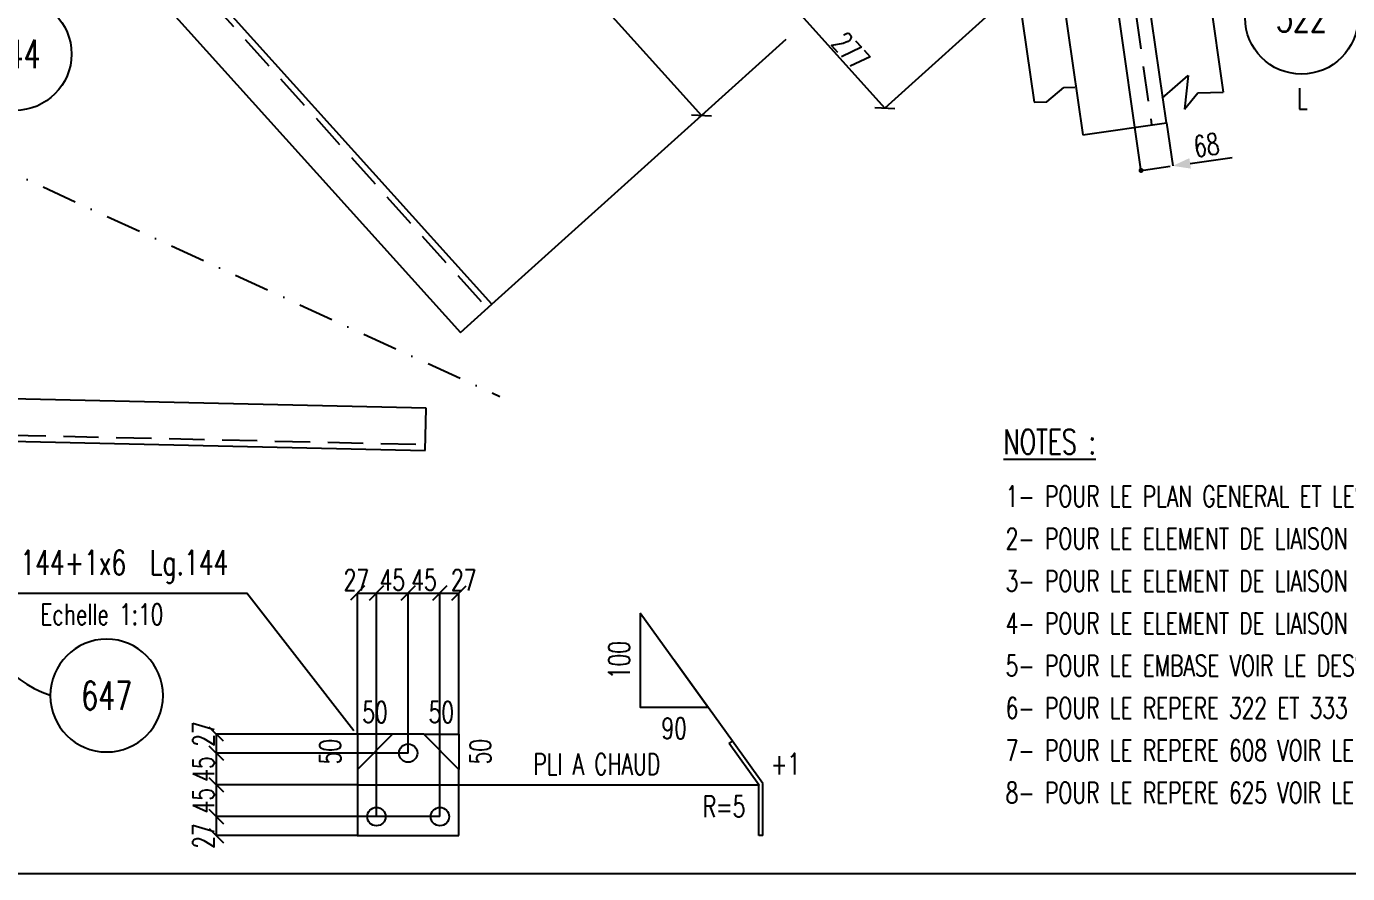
# Model space of a CAD drawing. Extents: x 72871 to 85036, y -56371 to -47761.
# Drawn here: x 77992 to 80802, y -56371 to -54570 of the extents above; entities that cross this region are included whole.
import ezdxf
from ezdxf.enums import TextEntityAlignment as Align

# ---------------------------------------------------------------- set-up
doc = ezdxf.new("R2010")
doc.units = 0
doc.header["$LTSCALE"] = 150
doc.header["$MEASUREMENT"] = 0
doc.linetypes.add('DASHDOT', pattern=[1, 0.5, -0.25, 0, -0.25])
doc.linetypes.add('DASHED', pattern=[0.75, 0.5, -0.25])
doc.layers.get('0').update_dxf_attribs({"linetype": 'CONTINUOUS'})
for name, color, linetype in [('035B', 7, 'CONTINUOUS'), ('ASSI', 3, 'CONTINUOUS'), ('BOLLINI_1', 7, 'CONTINUOUS'), ('FORI', 2, 'CONTINUOUS'), ('LINEA_ANG', 2, 'CONTINUOUS'), ('LINEE_PIASTRA', 2, 'CONTINUOUS'), ('LINEE_PIASTRE', 2, 'CONTINUOUS'), ('LM', 7, 'CONTINUOUS'), ('LS', 7, 'CONTINUOUS'), ('MZ', 6, 'DASHDOT'), ('NOTATION', 2, 'CONTINUOUS'), ('PIASTRE', 5, 'CONTINUOUS'), ('PIEGA', 6, 'CONTINUOUS'), ('PIEGA_C_3575_50', 2, 'CONTINUOUS'), ('QT_MAL', 7, 'CONTINUOUS'), ('QT_MPR', 7, 'CONTINUOUS'), ('SEZIONI', 2, 'CONTINUOUS'), ('TRAT-Y', 7, 'DASHED')]:
    doc.layers.add(name, color=color, linetype=linetype)
doc.styles.add('MONO', font='romans.shx', dxfattribs={"width": 0.7})
doc.styles.add('PIEGATI', font='ROMANS8.shx', dxfattribs={"width": 0.7})
doc.styles.add('QUOTE', font='ROMANS8.SHX', dxfattribs={"width": 0.7})
doc.styles.add('RQL', font='ROMANS8.SHX', dxfattribs={"width": 0.7})
doc.styles.add('RS', font='ROMANS8.shx', dxfattribs={"width": 0.7})
doc.styles.get("Standard").update_dxf_attribs({"font": 'ROMANS8.SHX', "width": 0.7})
doc.dimstyles.new('FRECCE1', dxfattribs={"dimtxt": 45, "dimasz": 5, "dimexe": 0, "dimexo": 0, "dimgap": 1, "dimtad": 1, "dimdec": 0, "dimzin": 0, "dimdsep": 46, "dimtxsty": 'RS', "dimblk1": 'QUOTP', "dimblk2": 'QUOTF', "dimsah": 1, "dimcen": 0, "dimclrd": 2, "dimclre": 2, "dimclrt": 7, "dimadec": 0, "dimazin": 0, "dimtfac": 1, "dimtdec": 0, "dimtix": 1, "dimtmove": 2, "dimatfit": 3, "dimldrblk": 'QUOTP', "dimfxl": 1, "dimtolj": 1, "dimtzin": 0, "dimarcsym": 0})
doc.dimstyles.new('TRATTO', dxfattribs={"dimscale": 0, "dimtxt": 45, "dimasz": 30, "dimexe": 0, "dimexo": 0, "dimgap": 5, "dimtad": 1, "dimrnd": 0.5, "dimdsep": 46, "dimtxsty": 'RS', "dimblk1": 'OBLIQUE', "dimblk2": 'OBLIQUE', "dimsah": 1, "dimcen": 0.09, "dimclrd": 2, "dimclre": 2, "dimclrt": 7, "dimadec": 0, "dimazin": 0, "dimtfac": 1, "dimtix": 1, "dimtmove": 2, "dimatfit": 3, "dimfxl": 1, "dimtolj": 1, "dimtzin": 0, "dimarcsym": 0})

# ---------------------------------------------------------------- blocks, each defined once
blk = doc.blocks.new('ASSE98')
blk.add_line((0, 0), (1, 0))
at = {"color": 7, "style": 'QUOTE', "width": 0.5, "flags": 1}
for tag, p in [('TI', (1.38308, 6.82731)), ('DI_S', (1.38308, 6.42178)), ('D_S', (1.38308, 6.02092)), ('E_S', (1.38308, 5.68065)), ('NFORI', (1.36454, 5.29792)), ('ALAR', (1.36349, 4.93246)), ('FAM', (1.3775, 4.54645)), ('ALA', (1.38308, 4.19257)), ('DISP2', (1.38308, 3.84971)), ('DISP1', (1.38308, 3.50686)), ('PINZAF', (1.38308, 3.164)), ('PINZAI', (1.38308, 2.82114)), ('TRP', (1.38308, 2.47829)), ('NP', (1.38308, 2.13543)), ('SV', (1.38308, 1.79257)), ('PESO', (1.38308, 1.44971)), ('QUA', (1.38308, 1.10686)), ('LUN', (1.38308, 0.764)), ('PROF', (1.38308, 0.42114)), ('POS', (1.38308, 0.07829))]:
    blk.add_attdef(tag, p, '', height=0.2, dxfattribs=at)
at = {"color": 7, "flags": 1}
for tag, p in [('LAV1', (3.07431, 6.82847)), ('LAV2', (3.07431, 6.49513)), ('LAV3', (3.07431, 6.1618)), ('LAV4', (3.07431, 5.82847)), ('LAV5', (3.07431, 5.49513)), ('LAV6', (3.07431, 5.1618)), ('LAV7', (3.07431, 4.82847)), ('LAV8', (3.07431, 4.49513)), ('LAV9', (3.07431, 4.1618)), ('LAV10', (3.07431, 3.82847))]:
    blk.add_attdef(tag, p, '', height=0.2, dxfattribs=at)
blk = doc.blocks.new('_OBLIQUE')
at = {"color": 0, "linetype": 'ByBlock'}
blk.add_line((-0.5, -0.5), (0.5, 0.5), dxfattribs=at)
blk = doc.blocks.new('*D54')
at = {"layer": 'QT_MPR', "color": 2, "lineweight": -2, "transparency": 16777216}
for p, q in [((80098.1, -54118), (79632.3, -54537.7)), ((80283.6, -54323.8), (79817.9, -54743.6)), ((79632.3, -54537.7), (79817.9, -54743.6))]:
    blk.add_line(p, q, dxfattribs=at)
at = {"layer": 'QT_MPR', "color": 2, "lineweight": -2, "transparency": 16777216, "xscale": 30, "yscale": 30, "zscale": 30}
for p, rotation in [((79632.3, -54537.7), 132.0244067077699), ((79817.9, -54743.6), 312.0244067077699)]:
    blk.add_blockref('_OBLIQUE', p, dxfattribs=dict(at, rotation=rotation))
at = {"layer": 'QT_MPR', "color": 7, "transparency": 16777216, "insert": (79745.5, -54622.2), "char_height": 45, "attachment_point": 5, "rotation": 312.0244, "style": 'RS'}
blk.add_mtext('\\A1;277', dxfattribs=at)
blk = doc.blocks.new('*D62')
at = {"layer": 'LS', "color": 2, "lineweight": -2, "transparency": 16777216}
for p, q in [((80283.6, -54323.8), (83378.9, -54323.8)), ((83378.9, -54323.8), (83378.9, -54625.5)), ((82106.9, -54625.5), (83378.9, -54625.5))]:
    blk.add_line(p, q, dxfattribs=at)
at = {"layer": 'LS', "color": 2, "lineweight": -2, "transparency": 16777216, "xscale": 30, "yscale": 30, "zscale": 30}
for p, rotation in [((83378.9, -54323.8), 90), ((83378.9, -54625.5), 270)]:
    blk.add_blockref('_OBLIQUE', p, dxfattribs=dict(at, rotation=rotation))
at = {"layer": 'LS', "color": 7, "transparency": 16777216, "insert": (83351.4, -54474.7), "char_height": 45, "attachment_point": 5, "rotation": 90, "style": 'RS'}
blk.add_mtext('\\A1;300', dxfattribs=at)
blk = doc.blocks.new('*D73')
at = {"layer": 'QT_MPR', "color": 2, "lineweight": -2, "transparency": 16777216}
for p, q in [((78027.1, -54160.6), (78502.6, -53732.2)), ((78502.6, -53732.2), (79428, -54759.1)), ((78982.3, -55160.7), (79428, -54759.1))]:
    blk.add_line(p, q, dxfattribs=at)
at = {"layer": 'QT_MPR', "color": 2, "lineweight": -2, "transparency": 16777216, "xscale": 30, "yscale": 30, "zscale": 30}
for p, rotation in [((78502.6, -53732.2), 132.0244067077686), ((79428, -54759.1), 312.0244067077685)]:
    blk.add_blockref('_OBLIQUE', p, dxfattribs=dict(at, rotation=rotation))
at = {"layer": 'QT_MPR', "color": 7, "transparency": 16777216, "insert": (78985.7, -54227.2), "char_height": 45, "attachment_point": 5, "rotation": 312.0244, "style": 'RS'}
blk.add_mtext('\\A1;1382.5', dxfattribs=at)
blk = doc.blocks.new('xxx')
blk.add_circle((0, 0), 8)
at = {"color": 3, "style": 'RQL', "width": 0.7}
blk.add_attdef('POS', text='', height=4, dxfattribs=at).set_placement((0, 0), align=Align.MIDDLE)
at = {"color": 3, "style": 'RQL', "width": 0.7, "flags": 1}
blk.add_attdef('POS1', (-0.39, -5.42), '', height=2, dxfattribs=at)
at = {"style": 'RQL', "width": 0.7, "flags": 1}
blk.add_attdef('TIPO', (-0.39, -8.66), '', height=2, dxfattribs=at)
blk = doc.blocks.new('QUOTP')
at = {"layer": 'ASSI', "color": 2, "const_width": 1.07}
blk.add_lwpolyline([(-0.53, 0, 1), (0.53, 0, 1)], format="xyb", close=True, dxfattribs=at)
blk = doc.blocks.new('QUOTF')
at = {"layer": 'LS', "color": 2}
blk.add_line((7.5, 0), (25.5, 0), dxfattribs=at)
blk.add_solid([(7.5, 2.25), (0, 0), (7.5, -2.25)], dxfattribs=at)
blk = doc.blocks.new('*D164')
at = {"layer": 'QT_MAL', "color": 2, "lineweight": -2, "transparency": 16777216}
blk.add_line((80367.8, -54875.3), (80425.2, -54867.1), dxfattribs=at)
at = {"layer": 'QT_MAL', "color": 2, "lineweight": -2, "transparency": 16777216, "xscale": 5, "yscale": 5, "zscale": 5}
for name, p, rotation in [('QUOTF', (80430.2, -54866.4), 8.16615670567513), ('QUOTP', (80362.9, -54876.1), 188.1661567056751)]:
    blk.add_blockref(name, p, dxfattribs=dict(at, rotation=rotation))
at = {"layer": 'QT_MAL', "color": 7, "transparency": 16777216, "insert": (80502, -54822.3), "char_height": 45, "attachment_point": 5, "rotation": 8.1662, "style": 'RS'}
blk.add_mtext('\\A1;68', dxfattribs=at)
blk = doc.blocks.new('MRKR_98')
blk.add_point((0, 0))
at = {"color": 7, "style": 'QUOTE', "width": 0.5, "flags": 1}
for tag, p in [('TI', (3.7, 6.8)), ('NFORI', (3.7, 5.3)), ('AUX2', (3.7, 4.9)), ('FAM', (3.7, 4.5)), ('AUX1', (3.7, 4.2)), ('COMMESSA', (3.7, 3.8)), ('SPESSORE', (3.7, 2.5)), ('SV', (3.7, 1.8)), ('QUA', (3.7, 1.1)), ('DI_S', (3.7, 6.4)), ('D_S', (3.7, 6)), ('E_S', (3.7, 5.7)), ('MD', (3.7, 3.5)), ('MP', (3.7, 3.2)), ('LARGHEZZA', (3.7, 2.8)), ('NP', (3.7, 2.1)), ('PESO', (3.7, 1.4)), ('LUN', (3.7, 0.8)), ('PROF', (3.7, 0.4)), ('POS', (3.7, 0.1))]:
    blk.add_attdef(tag, p, '', height=0.2, dxfattribs=at)
at = {"color": 7, "flags": 1}
for tag, p in [('LAV1', (5.3, 6.9)), ('LAV2', (5.3, 6.5)), ('LAV3', (5.3, 6.2)), ('LAV4', (5.3, 5.9)), ('LAV5', (5.3, 5.5)), ('LAV6', (5.3, 5.2)), ('LAV7', (5.3, 4.9)), ('LAV8', (5.3, 4.5)), ('LAV9', (5.3, 4.2)), ('LAV10', (5.3, 3.9))]:
    blk.add_attdef(tag, p, '', height=0.2, dxfattribs=at)
blk = doc.blocks.new('16')
blk.add_circle((0, 0), 1)
blk = doc.blocks.new('LPIEGA')
at = {"color": 0, "linetype": 'ByBlock'}
blk.add_line((0, 0), (1, 0), dxfattribs=at)
at = {"color": 0}
for tag, p in [('VUOTO3', (1, 13)), ('VUOTO2', (1, 11)), ('VUOTO1', (1, 9))]:
    blk.add_attdef(tag, p, '', height=1, dxfattribs=at)
at = {"color": 0, "flags": 1}
for tag, p in [('ANG_PIE', (1, 7)), ('INC_PIE', (1, 5)), ('CF', (1, 3)), ('RAGGIO', (1, 1))]:
    blk.add_attdef(tag, p, '', height=1, dxfattribs=at)
blk = doc.blocks.new('*D172')
at = {"layer": 'LS', "color": 2, "lineweight": -2, "transparency": 16777216}
for p, q in [((78871.7, -56250.2), (78396.2, -56250.2)), ((78396.2, -56290.7), (78396.2, -56250.2)), ((78696.2, -56290.7), (78396.2, -56290.7))]:
    blk.add_line(p, q, dxfattribs=at)
at = {"layer": 'LS', "color": 2, "lineweight": -2, "transparency": 16777216, "xscale": 30, "yscale": 30, "zscale": 30}
for p, rotation in [((78396.2, -56250.2), 90), ((78396.2, -56290.7), 270)]:
    blk.add_blockref('_OBLIQUE', p, dxfattribs=dict(at, rotation=rotation))
at = {"layer": 'LS', "color": 7, "transparency": 16777216, "insert": (78368.7, -56291.6), "char_height": 45, "attachment_point": 5, "rotation": 90, "style": 'RS'}
blk.add_mtext('\\A1;27', dxfattribs=at)
blk = doc.blocks.new('*D173')
at = {"layer": 'LS', "color": 2, "lineweight": -2, "transparency": 16777216}
for p, q in [((78696.2, -56182.7), (78396.2, -56182.7)), ((78396.2, -56250.2), (78396.2, -56182.7)), ((78871.7, -56250.2), (78396.2, -56250.2))]:
    blk.add_line(p, q, dxfattribs=at)
at = {"layer": 'LS', "color": 2, "lineweight": -2, "transparency": 16777216, "xscale": 30, "yscale": 30, "zscale": 30}
for p, rotation in [((78396.2, -56182.7), 90), ((78396.2, -56250.2), 270)]:
    blk.add_blockref('_OBLIQUE', p, dxfattribs=dict(at, rotation=rotation))
at = {"layer": 'LS', "color": 7, "transparency": 16777216, "insert": (78368.7, -56216.4), "char_height": 45, "attachment_point": 5, "rotation": 90, "style": 'RS'}
blk.add_mtext('\\A1;45', dxfattribs=at)
blk = doc.blocks.new('*D174')
at = {"layer": 'LS', "color": 2, "lineweight": -2, "transparency": 16777216}
for p, q in [((78804.2, -56115.2), (78396.2, -56115.2)), ((78396.2, -56182.7), (78396.2, -56115.2)), ((78696.2, -56182.7), (78396.2, -56182.7))]:
    blk.add_line(p, q, dxfattribs=at)
at = {"layer": 'LS', "color": 2, "lineweight": -2, "transparency": 16777216, "xscale": 30, "yscale": 30, "zscale": 30}
for p, rotation in [((78396.2, -56115.2), 90), ((78396.2, -56182.7), 270)]:
    blk.add_blockref('_OBLIQUE', p, dxfattribs=dict(at, rotation=rotation))
at = {"layer": 'LS', "color": 7, "transparency": 16777216, "insert": (78368.7, -56148.9), "char_height": 45, "attachment_point": 5, "rotation": 90, "style": 'RS'}
blk.add_mtext('\\A1;45', dxfattribs=at)
blk = doc.blocks.new('*D175')
at = {"layer": 'LS', "color": 2, "lineweight": -2, "transparency": 16777216}
for p, q in [((78696.2, -56074.7), (78396.2, -56074.7)), ((78396.2, -56115.2), (78396.2, -56074.7)), ((78804.2, -56115.2), (78396.2, -56115.2))]:
    blk.add_line(p, q, dxfattribs=at)
at = {"layer": 'LS', "color": 2, "lineweight": -2, "transparency": 16777216, "xscale": 30, "yscale": 30, "zscale": 30}
for p, rotation in [((78396.2, -56074.7), 90), ((78396.2, -56115.2), 270)]:
    blk.add_blockref('_OBLIQUE', p, dxfattribs=dict(at, rotation=rotation))
at = {"layer": 'LS', "color": 7, "transparency": 16777216, "insert": (78368.7, -56074.4), "char_height": 45, "attachment_point": 5, "rotation": 90, "style": 'RS'}
blk.add_mtext('\\A1;27', dxfattribs=at)
blk = doc.blocks.new('*D176')
at = {"layer": 'LS', "color": 2, "lineweight": -2, "transparency": 16777216}
for p, q in [((78696.2, -56074.7), (78696.2, -55774.7)), ((78696.2, -55774.7), (78736.7, -55774.7)), ((78736.7, -56250.2), (78736.7, -55774.7))]:
    blk.add_line(p, q, dxfattribs=at)
at = {"layer": 'LS', "color": 2, "lineweight": -2, "transparency": 16777216, "xscale": 30, "yscale": 30, "zscale": 30, "rotation": 180}
blk.add_blockref('_OBLIQUE', (78696.2, -55774.7), dxfattribs=at)
at = {"layer": 'LS', "color": 2, "lineweight": -2, "transparency": 16777216, "xscale": 30, "yscale": 30, "zscale": 30}
blk.add_blockref('_OBLIQUE', (78736.7, -55774.7), dxfattribs=at)
at = {"layer": 'LS', "color": 7, "transparency": 16777216, "insert": (78693.9, -55747.2), "char_height": 45, "attachment_point": 5, "style": 'RS'}
blk.add_mtext('\\A1;27', dxfattribs=at)
blk = doc.blocks.new('*D177')
at = {"layer": 'LS', "color": 2, "lineweight": -2, "transparency": 16777216}
for p, q in [((78736.7, -56250.2), (78736.7, -55774.7)), ((78736.7, -55774.7), (78804.2, -55774.7)), ((78804.2, -56115.2), (78804.2, -55774.7))]:
    blk.add_line(p, q, dxfattribs=at)
at = {"layer": 'LS', "color": 2, "lineweight": -2, "transparency": 16777216, "xscale": 30, "yscale": 30, "zscale": 30, "rotation": 180}
blk.add_blockref('_OBLIQUE', (78736.7, -55774.7), dxfattribs=at)
at = {"layer": 'LS', "color": 2, "lineweight": -2, "transparency": 16777216, "xscale": 30, "yscale": 30, "zscale": 30}
blk.add_blockref('_OBLIQUE', (78804.2, -55774.7), dxfattribs=at)
at = {"layer": 'LS', "color": 7, "transparency": 16777216, "insert": (78770.4, -55747.2), "char_height": 45, "attachment_point": 5, "style": 'RS'}
blk.add_mtext('\\A1;45', dxfattribs=at)
blk = doc.blocks.new('*D178')
at = {"layer": 'LS', "color": 2, "lineweight": -2, "transparency": 16777216}
for p, q in [((78804.2, -56115.2), (78804.2, -55774.7)), ((78804.2, -55774.7), (78871.7, -55774.7)), ((78871.7, -56250.2), (78871.7, -55774.7))]:
    blk.add_line(p, q, dxfattribs=at)
at = {"layer": 'LS', "color": 2, "lineweight": -2, "transparency": 16777216, "xscale": 30, "yscale": 30, "zscale": 30, "rotation": 180}
blk.add_blockref('_OBLIQUE', (78804.2, -55774.7), dxfattribs=at)
at = {"layer": 'LS', "color": 2, "lineweight": -2, "transparency": 16777216, "xscale": 30, "yscale": 30, "zscale": 30}
blk.add_blockref('_OBLIQUE', (78871.7, -55774.7), dxfattribs=at)
at = {"layer": 'LS', "color": 7, "transparency": 16777216, "insert": (78837.9, -55747.2), "char_height": 45, "attachment_point": 5, "style": 'RS'}
blk.add_mtext('\\A1;45', dxfattribs=at)
blk = doc.blocks.new('*D179')
at = {"layer": 'LS', "color": 2, "lineweight": -2, "transparency": 16777216}
for p, q in [((78871.7, -56250.2), (78871.7, -55774.7)), ((78871.7, -55774.7), (78912.2, -55774.7)), ((78912.2, -56074.7), (78912.2, -55774.7))]:
    blk.add_line(p, q, dxfattribs=at)
at = {"layer": 'LS', "color": 2, "lineweight": -2, "transparency": 16777216, "xscale": 30, "yscale": 30, "zscale": 30, "rotation": 180}
blk.add_blockref('_OBLIQUE', (78871.7, -55774.7), dxfattribs=at)
at = {"layer": 'LS', "color": 2, "lineweight": -2, "transparency": 16777216, "xscale": 30, "yscale": 30, "zscale": 30}
blk.add_blockref('_OBLIQUE', (78912.2, -55774.7), dxfattribs=at)
at = {"layer": 'LS', "color": 7, "transparency": 16777216, "insert": (78922.1, -55747.2), "char_height": 45, "attachment_point": 5, "style": 'RS'}
blk.add_mtext('\\A1;27', dxfattribs=at)
blk = doc.blocks.new('12')
at = {"color": 0}
for p, q in [((-1, 0.06), (-0.06, 1)), ((-1, 0.01), (-0.01, 1)), ((-1, -0.03), (0.03, 1)), ((-1, -0.07), (0.07, 1)), ((0.09, -1), (-1, 0.09)), ((0.05, -1), (-1, 0.05)), ((0, -1), (-1, 0)), ((-0.99, 0.16), (-0.16, 0.99)), ((-0.99, 0.11), (-0.11, 0.99)), ((-0.99, -0.11), (0.11, 0.99)), ((-0.99, -0.15), (0.15, 0.99)), ((0.17, -0.99), (-0.99, 0.17)), ((0.13, -0.99), (-0.99, 0.13)), ((-0.98, 0.22), (-0.22, 0.98)), ((-0.98, -0.19), (0.19, 0.98)), ((0.21, -0.98), (-0.98, 0.21)), ((-0.97, -0.23), (0.23, 0.97)), ((0.24, -0.97), (-0.97, 0.24)), ((-0.96, 0.28), (-0.28, 0.96)), ((-0.96, -0.27), (0.27, 0.96)), ((0.28, -0.96), (-0.96, 0.28)), ((-0.95, -0.3), (0.3, 0.95)), ((0.31, -0.95), (-0.95, 0.31)), ((-0.94, 0.34), (-0.34, 0.94)), ((-0.94, -0.33), (0.33, 0.94)), ((0.35, -0.94), (-0.94, 0.35)), ((-0.93, -0.37), (0.37, 0.93)), ((0.38, -0.93), (-0.93, 0.38)), ((-0.92, -0.4), (0.4, 0.92)), ((-0.91, 0.42), (-0.42, 0.91)), ((0.41, -0.91), (-0.91, 0.41)), ((-0.9, -0.43), (0.43, 0.9)), ((0.44, -0.9), (-0.9, 0.44)), ((-0.89, -0.46), (0.46, 0.89)), ((0.47, -0.88), (-0.88, 0.47)), ((-0.87, -0.49), (0.49, 0.87)), ((0.5, -0.87), (-0.87, 0.5)), ((-0.86, 0.52), (-0.52, 0.86)), ((-0.86, -0.52), (0.52, 0.86)), ((0.53, -0.85), (-0.85, 0.53)), ((-0.84, -0.54), (0.54, 0.84)), ((0.55, -0.83), (-0.83, 0.55)), ((-0.82, -0.57), (0.57, 0.82)), ((0.58, -0.81), (-0.81, 0.58)), ((-0.8, -0.6), (0.6, 0.8)), ((0.61, -0.79), (-0.79, 0.61)), ((-0.78, -0.62), (0.62, 0.78)), ((0.63, -0.78), (-0.78, 0.63)), ((-0.76, -0.65), (0.65, 0.76)), ((0.66, -0.75), (-0.75, 0.66)), ((-0.74, -0.67), (0.67, 0.74)), ((0.68, -0.73), (-0.73, 0.68)), ((-0.72, -0.69), (0.69, 0.72)), ((0.7, -0.71), (-0.71, 0.7)), ((-0.7, -0.72), (0.72, 0.7)), ((0.73, -0.69), (-0.69, 0.73)), ((0.75, -0.67), (-0.67, 0.75)), ((-0.67, -0.74), (0.74, 0.67)), ((-0.65, -0.76), (0.76, 0.65)), ((0.77, -0.64), (-0.64, 0.77)), ((-0.63, -0.78), (0.78, 0.63)), ((0.79, -0.62), (-0.62, 0.79)), ((-0.6, -0.8), (0.8, 0.6)), ((0.81, -0.59), (-0.59, 0.81)), ((-0.57, -0.82), (0.82, 0.57)), ((0.83, -0.56), (-0.56, 0.83)), ((-0.55, -0.84), (0.84, 0.55)), ((0.84, -0.54), (-0.54, 0.84)), ((-0.52, -0.85), (0.85, 0.52)), ((0.86, -0.51), (-0.51, 0.86)), ((-0.49, -0.87), (0.87, 0.49)), ((0.88, -0.48), (-0.48, 0.88)), ((-0.46, -0.89), (0.89, 0.46)), ((0.89, -0.45), (-0.45, 0.89)), ((-0.43, -0.9), (0.9, 0.43)), ((0.91, -0.42), (-0.42, 0.91)), ((-0.4, -0.92), (0.92, 0.4)), ((0.92, -0.39), (-0.39, 0.92)), ((-0.37, -0.93), (0.93, 0.37)), ((0.93, -0.36), (-0.36, 0.93)), ((-0.34, -0.94), (0.94, 0.34)), ((0.95, -0.33), (-0.33, 0.95)), ((-0.3, -0.95), (0.95, 0.3)), ((0.96, -0.29), (-0.29, 0.96)), ((-0.27, -0.96), (0.96, 0.27)), ((0.97, -0.26), (-0.26, 0.97)), ((-0.23, -0.97), (0.97, 0.23)), ((0.98, -0.22), (-0.22, 0.98)), ((-0.2, -0.98), (0.98, 0.2)), ((0.98, -0.18), (-0.18, 0.98)), ((-0.16, -0.99), (0.99, 0.16)), ((0.99, -0.14), (-0.14, 0.99)), ((-0.12, -0.99), (0.99, 0.12)), ((0.99, -0.1), (-0.1, 0.99)), ((-0.08, -1), (1, 0.08)), ((1, -0.06), (-0.06, 1)), ((-0.04, -1), (1, 0.04)), ((1, -0.02), (-0.02, 1)), ((1, 0.02), (0.02, 1)), ((1, 0.07), (0.07, 1)), ((0.99, 0.12), (0.12, 0.99)), ((0.98, 0.17), (0.17, 0.98)), ((0.97, 0.23), (0.23, 0.97)), ((0.96, 0.29), (0.29, 0.96)), ((0.93, 0.36), (0.36, 0.93)), ((0.9, 0.44), (0.44, 0.9)), ((0.84, 0.55), (0.55, 0.84)), ((-0.04, -1), (-1, -0.04)), ((-0.09, -1), (-1, -0.09)), ((-0.14, -0.99), (-0.99, -0.14)), ((-0.2, -0.98), (-0.98, -0.2)), ((-0.25, -0.97), (-0.97, -0.25)), ((-0.32, -0.95), (-0.95, -0.32)), ((-0.39, -0.92), (-0.92, -0.39)), ((-0.48, -0.88), (-0.88, -0.48)), ((-0.6, -0.8), (-0.8, -0.6)), ((0.01, -1), (1, -0.01)), ((0.05, -1), (1, -0.05)), ((0.1, -0.99), (0.99, -0.1)), ((0.15, -0.99), (0.99, -0.15)), ((0.21, -0.98), (0.98, -0.21)), ((0.27, -0.96), (0.96, -0.27)), ((0.33, -0.94), (0.94, -0.33)), ((0.41, -0.91), (0.91, -0.41)), ((0.5, -0.87), (0.87, -0.5)), ((0.66, -0.75), (0.75, -0.66))]:
    blk.add_line(p, q, dxfattribs=at)
blk.add_circle((0, 0), 1)
blk = doc.blocks.new('A$C21252BD0')
at = {"layer": 'LS', "color": 8}
for p, q in [((198.6, 361.3), (0, 306.1)), ((403.6, 316.7), (198.6, 361.3)), ((403.6, 316.7), (443.8, 36.5)), ((0, 306.1), (41.8, 15)), ((313.9, 23.7), (369.6, 71.4)), ((369.6, 71.4), (361.6, 0)), ((68.9, 15.7), (104.7, 46.3)), ((104.7, 46.3), (128.7, 46.9)), ((361.6, 0), (390.2, 35.1)), ((390.2, 35.1), (443.8, 36.5)), ((41.8, 15), (68.9, 15.7))]:
    blk.add_line(p, q, dxfattribs=at)
at = {"layer": 'LS', "color": 6, "const_width": 2.25}
for points in [[(188.6, 422, 1), (191.3, 422, 1)], [(197.3, 361.3, 1), (200, 361.3, 1)]]:
    blk.add_lwpolyline(points, format="xyb", close=True, dxfattribs=at)
at = {"layer": 'FORI', "xscale": 10.5, "yscale": 10.5, "zscale": 10.5, "rotation": 6.046281917136315}
blk.add_blockref('12', (195.6, 382.4), dxfattribs=at)

msp = doc.modelspace()

# ---------------------------------------------------------------- linework, layer by layer
at = {"color": 2, "linetype": 'DASHED'}
for p, q in [((78771.185, -56074.697), (78696.185, -56074.697)), ((78696.185, -56074.697), (78696.185, -56149.697)), ((78837.185, -56074.697), (78912.185, -56074.697)), ((78912.185, -56074.697), (78912.185, -56149.697))]:
    msp.add_line(p, q, dxfattribs=at)
at = {"layer": 'LINEA_ANG'}
for p, q in [((78982.284, -55160.749), (74660.334, -50364.846)), ((74593.477, -50425.097), (78915.427, -55220.999)), ((80417.064, -54774.877), (80303.286, -53981.998)), ((80125.111, -54007.566), (80238.889, -54800.445)), ((80238.889, -54800.445), (80417.064, -54774.877)), ((78915.427, -55220.999), (78982.284, -55160.749)), ((78842.391, -55381.774), (72898.901, -55247.787)), ((72896.873, -55337.764), (78840.363, -55471.752)), ((78840.363, -55471.752), (78842.391, -55381.774))]:
    msp.add_line(p, q, dxfattribs=at)
at = {"layer": 'LINEE_PIASTRA'}
for p, q in [((78771.185, -56074.697), (78696.185, -56149.697)), ((78912.185, -56149.697), (78837.185, -56074.697))]:
    msp.add_line(p, q, dxfattribs=at)
at = {"layer": 'LINEE_PIASTRE'}
for p, q in [((78837.185, -56074.697), (78771.185, -56074.697)), ((78696.185, -56149.697), (78696.185, -56290.697)), ((78912.185, -56290.697), (78912.185, -56149.697)), ((78696.185, -56290.697), (78912.185, -56290.697))]:
    msp.add_line(p, q, dxfattribs=at)
at = {"layer": 'LS', "color": 6}
for p, q in [((80363.23, -54878.448), (79479.016, -48716.649)), ((79607.233, -54597.561), (79428, -54759.08)), ((80417.064, -54774.877), (80430.174, -54866.237)), ((77881.598, -55774.697), (78460.707, -55774.697)), ((78688.325, -56067.525), (78460.707, -55774.697)), ((79493.912, -56089.793), (79369.845, -55917.478)), ((78912.185, -56182.697), (79549.713, -56182.697))]:
    msp.add_line(p, q, dxfattribs=at)
at = {"layer": 'LS', "color": 8}
msp.add_lwpolyline([(72871.282, -47761.325), (72871.282, -56371.325), (82411.282, -56371.325), (82411.282, -55171.325), (85036.282, -55171.325), (85036.282, -47761.325), (72871.282, -47761.325)], close=True, dxfattribs=at)
at = {"layer": 'LS', "color": 6}
msp.add_lwpolyline([(79297.845, -55817.478), (79297.845, -56017.478), (79441.845, -56017.478)], close=True, dxfattribs=at)
msp.add_arc((78116.207, -55768.908), 234.68, 181.413561, 251.803676, dxfattribs=at)
at = {"layer": 'MZ'}
msp.add_line((73115.958, -52658.972), (78999.419, -55356.794), dxfattribs=at)
at = {"layer": 'PIEGA'}
msp.add_line((78696.185, -56182.697), (78912.185, -56182.697), dxfattribs=at)
at = {"layer": 'PIEGA_C_3575_50'}
for p, q in [((79486.608, -56095.052), (79493.912, -56089.793)), ((79549.713, -56182.697), (79486.608, -56095.052)), ((79558.713, -56179.795), (79493.912, -56089.793)), ((79549.713, -56290.697), (79549.713, -56182.697))]:
    msp.add_line(p, q, dxfattribs=at)
at = {"layer": 'PIEGA_C_3575_50', "const_width": 2.5}
msp.add_lwpolyline([(79548.463, -56182.697, 1), (79550.963, -56182.697, 1)], format="xyb", close=True, dxfattribs=at)
at = {"layer": 'SEZIONI'}
for q in [(79558.713, -56179.795), (79549.713, -56290.697)]:
    msp.add_line((79558.713, -56290.697), q, dxfattribs=at)
at = {"layer": 'TRAT-Y'}
for p, q in [((74993.219, -50753.655), (78973.082, -55169.957)), ((80271.611, -53986.544), (80385.388, -54779.422)), ((72897.166, -55324.768), (78840.656, -55458.755))]:
    msp.add_line(p, q, dxfattribs=at)

# ---------------------------------------------------------------- block references
at = {"layer": 'ASSI', "xscale": 6456, "zscale": 6456, "rotation": 132.0244067077686}
msp.add_blockref('ASSE98', (78982.284, -55160.749), dxfattribs=at)
at = {"layer": 'ASSI'}
for p, xscale, rotation in [((80417.064, -54774.877), 801, 98.16615670567569), ((72896.873, -55337.764), 5945, 358.7085696992719)]:
    msp.add_blockref('ASSE98', p, dxfattribs=dict(at, xscale=xscale, rotation=rotation))
at = {"layer": 'BOLLINI_1'}
for p, xscale, yscale, zscale, values in [((80704.213, -54551.299), 15, 15, 15, {'POS': '322'}), ((77968.164, -54628.498), 14.99850000000172, 14.99850000000172, 14.99850000000172, {'POS': '644'})]:
    msp.add_blockref('xxx', p, dxfattribs=dict(at, xscale=xscale, yscale=yscale, zscale=zscale)).add_auto_attribs(values)
ref = msp.add_blockref('xxx', (78162.907, -55992.787), dxfattribs=dict(at, xscale=-14.99850000000172, yscale=14.99850000000172, zscale=14.99850000000172))
ref.add_attrib('POS', '647', dxfattribs={"layer": '0', "color": 3, "height": 59.994, "style": 'RQL', "width": 0.7}).set_placement((78162.907, -55992.787), align=Align.MIDDLE)
at = {"layer": 'FORI', "xscale": 19.5, "yscale": 19.5, "zscale": 19.5, "rotation": 215.4162231993778}
for p in [(78804.185, -56115.197), (78736.685, -56250.197), (78871.685, -56250.197)]:
    msp.add_blockref('16', p, dxfattribs=at)
at = {"layer": 'LS'}
msp.add_blockref('A$C21252BD0', (80093.716, -54745.798), dxfattribs=at)
at = {"layer": 'PIASTRE'}
ref = msp.add_blockref('MRKR_98', (78696.185, -56290.697), dxfattribs=dict(at, xscale=1.5, yscale=1.5, zscale=1.5))
ref.add_attrib('PROF', 'GS 144+1x6  Lg.144', (77889.491, -55736.12), dxfattribs={"layer": '0', "color": 2, "height": 52.5, "style": 'PIEGATI', "width": 0.7})
at = {"layer": 'PIEGA_C_3575_50', "color": 7}
ref = msp.add_blockref('LPIEGA', (78696.185, -56182.697), dxfattribs=dict(at, xscale=216, zscale=216))
ref.add_attrib('RAGGIO', 'R=5', (79430.78, -56251.223), dxfattribs={"layer": '0', "color": 7, "height": 45, "style": 'RS', "width": 0.7})
ref.add_attrib('CF', 'PLI A CHAUD', (79070.212, -56161.013), dxfattribs={"layer": '0', "color": 7, "height": 45, "style": 'RS', "width": 0.7})
ref.add_attrib('INC_PIE', '+1', (79575.88, -56160.49), dxfattribs={"layer": '0', "color": 7, "height": 45, "style": 'RS', "width": 0.7})

# ---------------------------------------------------------------- texts
at = {"layer": '035B', "style": 'MONO', "width": 0.7}
msp.add_text('L', height=45, dxfattribs=at).set_placement((80694.328, -54746.092))
at = {"layer": 'LM', "style": 'RS', "width": 0.7}
for s, p in [('1- POUR LE PLAN GENERAL ET LES NOTES GENERALES VOIR LE DESSIN N%%D. 001', (80074.826, -55591.702)), ('2- POUR LE ELEMENT DE LIAISON PIEDS FUT POUR BASE H=%%P0 VOIR LE DESSIN N.° 015', (80074.826, -55681.702)), ('3- POUR LE ELEMENT DE LIAISON PIEDS FUT POUR BASE H=+3 VOIR LE DESSIN N.° 017', (80074.826, -55771.702)), ('4- POUR LE ELEMENT DE LIAISON PIEDS FUT POUR BASE H=+6 VOIR LE DESSIN N.° 021', (80074.826, -55861.702)), ('5- POUR LE EMBASE VOIR LE DESSIN N.° 029', (80074.826, -55951.702)), ('6- POUR LE REPERE 322 ET 333 VOIR LE DESSIN N.° 013', (80074.826, -56041.702)), ('7- POUR LE REPERE 608 VOIR LE DESSIN N.° 022', (80074.826, -56131.702)), ('8- POUR LE REPERE 625 VOIR LE DESSIN N.° 023', (80074.826, -56221.702))]:
    msp.add_text(s, height=45, dxfattribs=at).set_placement(p)
at = {"layer": 'LS', "color": 7, "style": 'RS', "width": 0.7}
msp.add_text('Echelle 1:10', height=45, dxfattribs=at).set_placement((78021.776, -55842.573))
msp.add_text('100', height=45, rotation=90, dxfattribs=at).set_placement((79252.845, -55917.478), align=Align.MIDDLE)
at = {"layer": 'LS', "color": 2, "style": 'RS', "width": 0.7}
for p in [(78733.685, -56028.224), (78874.685, -56028.224)]:
    msp.add_text('50', height=45, dxfattribs=at).set_placement(p, align=Align.MIDDLE)
at = {"layer": 'LS', "color": 7, "style": 'RS', "width": 0.7}
msp.add_text('90', height=45, dxfattribs=at).set_placement((79369.845, -56062.478), align=Align.MIDDLE)
at = {"layer": 'LS', "color": 2, "style": 'RS', "width": 0.7}
for p in [(78638.433, -56112.197), (78957.679, -56112.197)]:
    msp.add_text('50', height=45, rotation=90, dxfattribs=at).set_placement(p, align=Align.MIDDLE)
at = {"layer": 'NOTATION', "color": 7, "style": 'RS', "width": 0.7}
msp.add_text('%%uNOTES :', height=52.5, dxfattribs=at).set_placement((80070.209, -55479.351))

# ---------------------------------------------------------------- dimensions: what is measured, and where the dimension line sits
at = {"layer": 'LS', "color": 6}
for base, p1, p2, text, picture, middle in [((83378.886, -54625.528), (80283.642, -54323.828), (82106.882, -54625.528), '300', '*D62', (83351.386, -54474.678)), ((78396.185, -56115.197), (78696.185, -56182.697), (78804.185, -56115.197), '45', '*D174', (78368.685, -56148.947)), ((78396.185, -56182.697), (78871.685, -56250.197), (78696.185, -56182.697), '45', '*D173', (78368.685, -56216.447))]:
    dim = msp.add_linear_dim(base=base, p1=p1, p2=p2, angle=90, text=text, dimstyle='TRATTO', override={"dimscale": 1}, dxfattribs=at)
    dim.commit()
    dim.dimension.update_dxf_attribs({"geometry": picture, "text_midpoint": middle})
for base, p1, p2, picture, middle in [((78736.685, -55774.697), (78696.185, -56074.697), (78736.685, -56250.197), '*D176', (78693.853, -55747.197)), ((78912.185, -55774.697), (78871.685, -56250.197), (78912.185, -56074.697), '*D179', (78922.107, -55747.197))]:
    dim = msp.add_linear_dim(base=base, p1=p1, p2=p2, text='27', dimstyle='TRATTO', override={"dimscale": 1}, dxfattribs=at)
    dim.commit()
    dim.dimension.update_dxf_attribs({"geometry": picture, "text_midpoint": middle, "dimtype": 160})
for base, p1, p2, picture, middle in [((78804.185, -55774.697), (78736.685, -56250.197), (78804.185, -56115.197), '*D177', (78770.435, -55747.197)), ((78871.685, -55774.697), (78804.185, -56115.197), (78871.685, -56250.197), '*D178', (78837.935, -55747.197))]:
    dim = msp.add_linear_dim(base=base, p1=p1, p2=p2, text='45', dimstyle='TRATTO', override={"dimscale": 1}, dxfattribs=at)
    dim.commit()
    dim.dimension.update_dxf_attribs({"geometry": picture, "text_midpoint": middle})
for base, p1, p2, picture, middle in [((78396.185, -56074.697), (78804.185, -56115.197), (78696.185, -56074.697), '*D175', (78368.685, -56074.358)), ((78396.185, -56250.197), (78696.185, -56290.697), (78871.685, -56250.197), '*D172', (78368.685, -56291.642))]:
    dim = msp.add_linear_dim(base=base, p1=p1, p2=p2, angle=90, text='27', dimstyle='TRATTO', override={"dimscale": 1}, dxfattribs=at)
    dim.commit()
    dim.dimension.update_dxf_attribs({"geometry": picture, "text_midpoint": middle, "dimtype": 160})
at = {"layer": 'QT_MAL'}
dim = msp.add_linear_dim(base=(80430.197, -54866.399), p1=(80362.887, -54876.059), p2=(80430.197, -54866.399), angle=8.166157, text='68', dimstyle='FRECCE1', dxfattribs=at)
dim.commit()
dim.dimension.update_dxf_attribs({"geometry": '*D164', "text_midpoint": (80502.017, -54822.294), "dimtype": 160})
at = {"layer": 'QT_MPR'}
for base, p1, p2, text, picture, middle in [((79428, -54759.08), (78027.141, -54160.614), (78982.284, -55160.749), '1382.5', '*D73', (78985.715, -54227.214)), ((79817.869, -54743.572), (80098.115, -54117.956), (80283.642, -54323.828), '277', '*D54', (79745.534, -54622.226))]:
    dim = msp.add_linear_dim(base=base, p1=p1, p2=p2, angle=312.024407, text=text, dimstyle='TRATTO', override={"dimscale": 1}, dxfattribs=at)
    dim.commit()
    dim.dimension.update_dxf_attribs({"geometry": picture, "text_midpoint": middle, "dimtype": 160})

doc.saveas('drawing.dxf')
